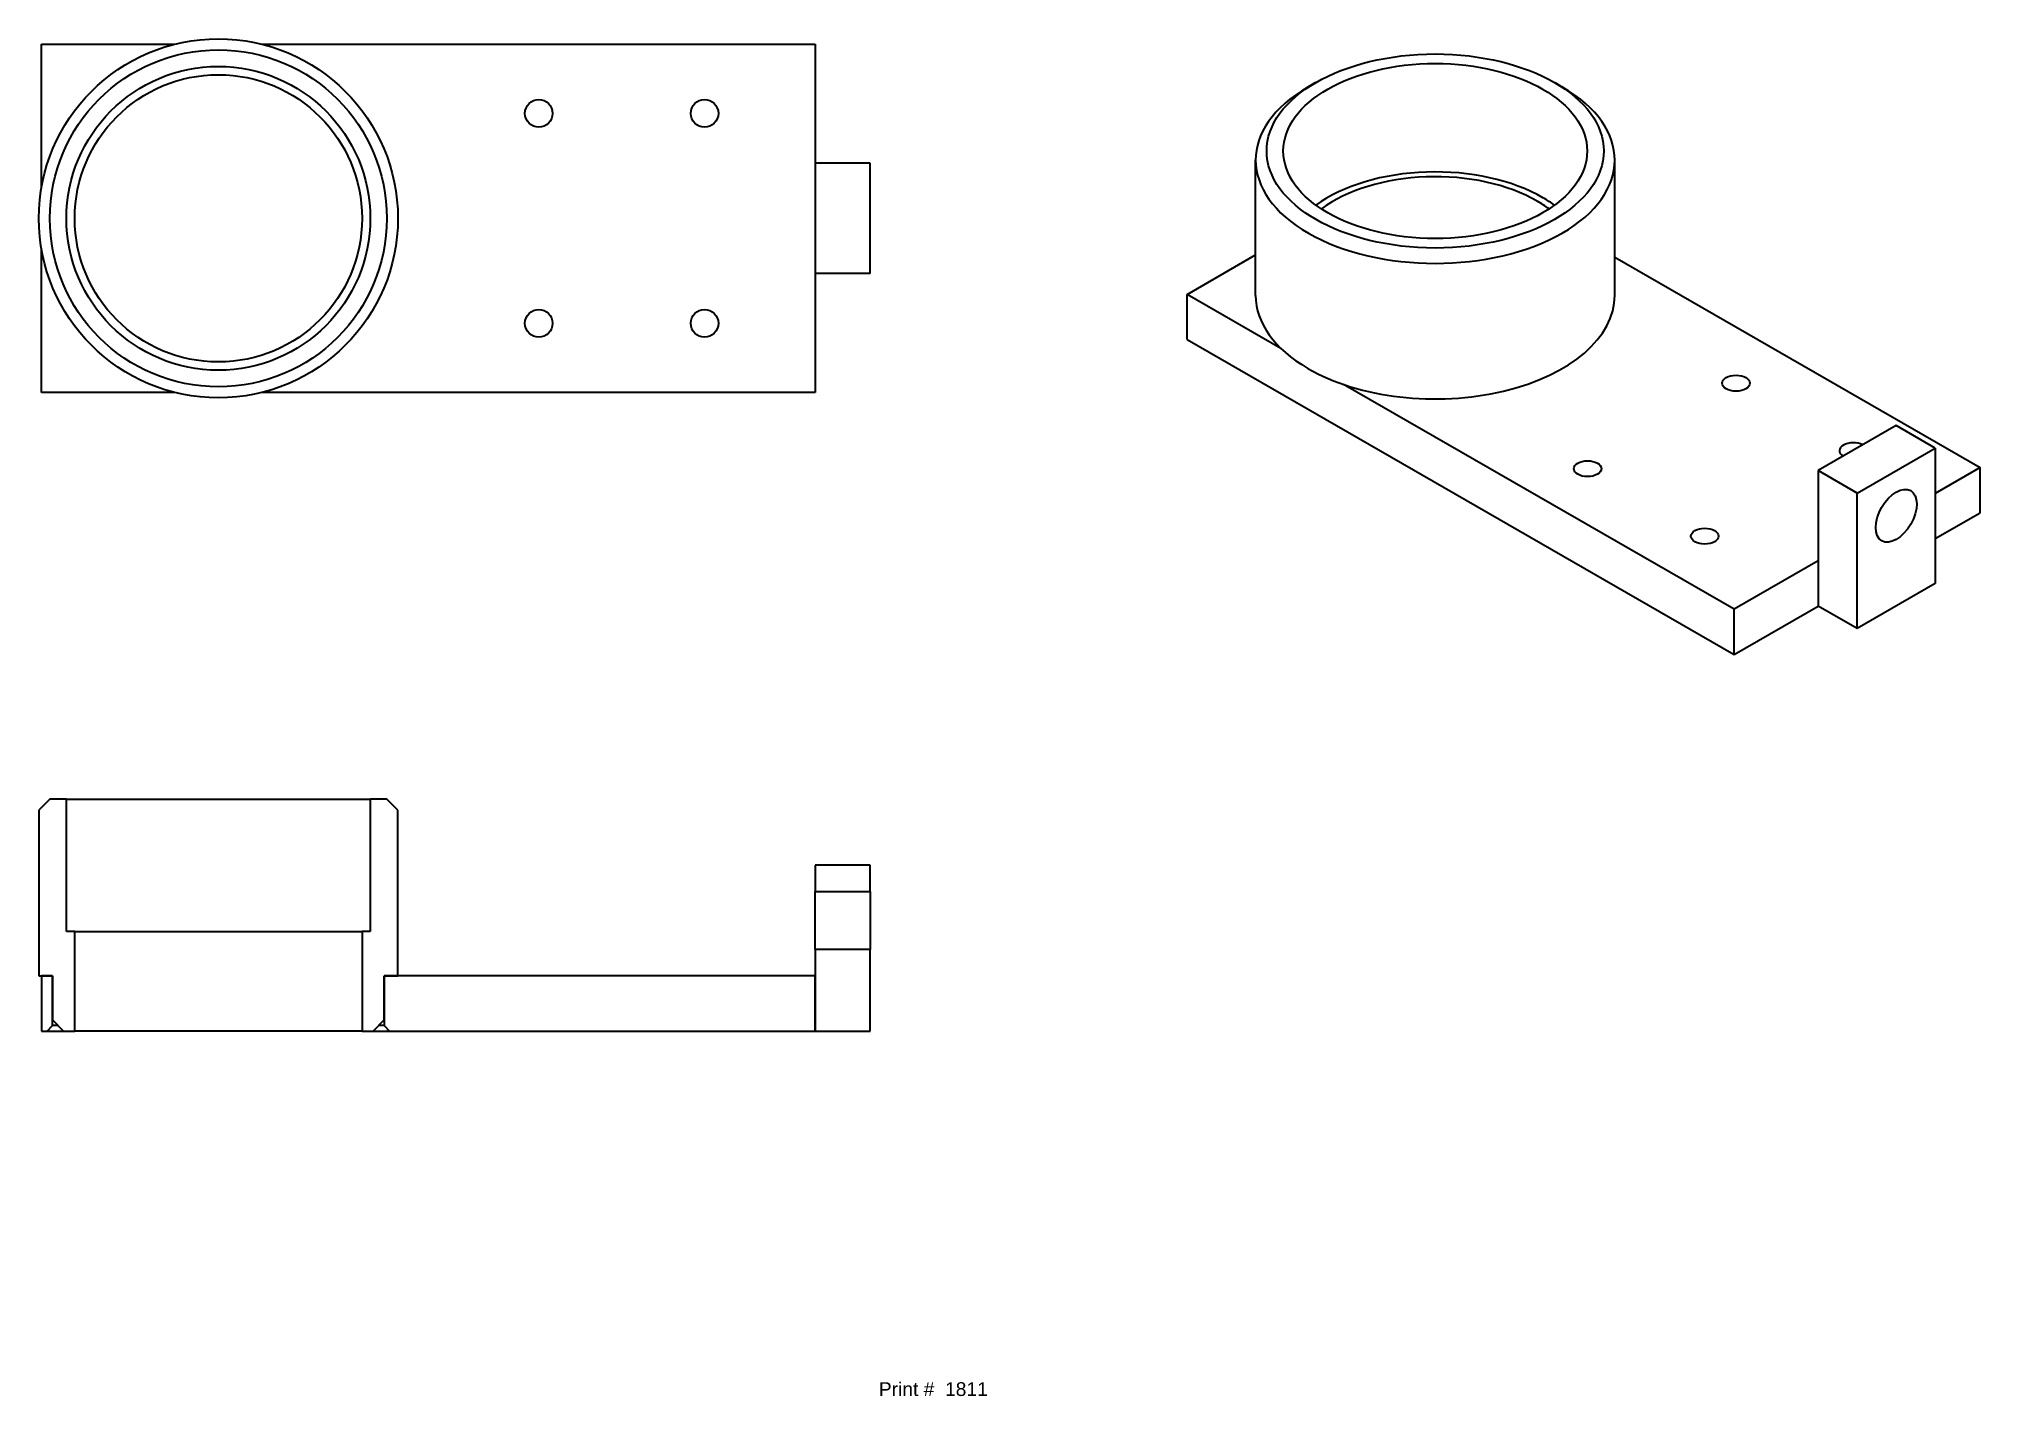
# Model space of a CAD drawing. Header units: millimetres. Extents: x 50 to 401, y 13 to 259.
import ezdxf

# ---------------------------------------------------------------- set-up
doc = ezdxf.new("R2010")
doc.units = ezdxf.units.MM
for name, color, linetype, lineweight in [('Symbols', 7, 'Continuous', 25), ('Text', 5, 'Continuous', 25), ('Visible Edges', 7, 'Continuous', 50)]:
    doc.layers.add(name, color=color, linetype=linetype, lineweight=lineweight)
doc.styles.add('Current-ISO', font='ARIAL.TTF')

# ---------------------------------------------------------------- blocks, each defined once
blk = doc.blocks.new('Print#', base_point=(211.58, 16.44))
at = {"layer": 'Text', "color": 179, "lineweight": 5, "insert": (201.72, 15.15), "char_height": 2.4892, "attachment_point": 7, "line_spacing_factor": 0.860186, "style": 'Current-ISO'}
blk.add_mtext('Print #  1811', dxfattribs=at)

msp = doc.modelspace()

# ---------------------------------------------------------------- linework, layer by layer
at = {"layer": 'Visible Edges', "linetype": 'Continuous', "lineweight": 35}
for p, q in [((50.17, 257.65), (74.17, 257.65)), ((50.17, 231.83), (50.17, 257.65)), ((90.17, 257.65), (190.17, 257.65)), ((190.17, 257.65), (190.17, 236.15)), ((280.77, 250.72), (279.35, 249.89)), ((324.07, 250.72), (325.49, 249.89)), ((190.17, 236.15), (190.17, 216.15)), ((200.17, 236.15), (190.17, 236.15)), ((200.17, 216.15), (200.17, 236.15)), ((269.92, 212.18), (269.92, 236.71)), ((334.92, 212.18), (334.92, 236.71)), ((50.17, 194.65), (50.17, 220.47)), ((257.52, 212.39), (269.92, 219.53)), ((334.92, 219.12), (401.06, 181.03)), ((200.17, 216.15), (190.17, 216.15)), ((190.17, 216.15), (190.17, 194.65)), ((257.52, 204.21), (257.52, 212.39)), ((274.49, 202.61), (257.52, 212.39)), ((257.52, 204.21), (356.51, 147.2)), ((74.17, 194.65), (50.17, 194.65)), ((190.17, 194.65), (90.17, 194.65)), ((356.51, 155.38), (285.8, 196.1)), ((385.86, 188.63), (371.71, 180.48)), ((392.93, 184.56), (385.86, 188.63)), ((378.79, 176.41), (392.93, 184.56)), ((392.93, 184.56), (392.93, 160.03)), ((371.71, 180.48), (371.71, 155.96)), ((378.79, 176.41), (371.71, 180.48)), ((401.06, 181.03), (392.93, 176.35)), ((401.06, 172.86), (401.06, 181.03)), ((378.79, 151.89), (378.79, 176.41)), ((392.93, 168.17), (401.06, 172.86)), ((371.71, 164.13), (356.51, 155.38)), ((392.93, 160.03), (378.79, 151.89)), ((356.51, 147.2), (371.71, 155.96)), ((356.51, 147.2), (356.51, 155.38)), ((378.79, 151.89), (371.71, 155.96)), ((51.67, 121.03), (49.67, 119.03)), ((54.67, 121.03), (51.67, 121.03)), ((54.67, 121.03), (109.67, 121.03)), ((54.67, 97.03), (54.67, 121.03)), ((109.67, 121.03), (109.67, 97.03)), ((112.67, 121.03), (109.67, 121.03)), ((114.67, 119.03), (112.67, 121.03)), ((49.67, 119.03), (49.67, 89.03)), ((114.67, 89.03), (114.67, 119.03)), ((190.17, 109.03), (190.17, 104.28)), ((200.17, 109.03), (190.17, 109.03)), ((200.17, 104.28), (200.17, 109.03)), ((190.17, 93.78), (190.17, 104.28)), ((190.17, 104.28), (200.17, 104.28)), ((200.17, 104.28), (200.17, 93.78)), ((56.17, 97.03), (54.67, 97.03)), ((56.17, 97.03), (108.17, 97.03)), ((56.17, 79.03), (56.17, 97.03)), ((108.17, 97.03), (108.17, 79.03)), ((109.67, 97.03), (108.17, 97.03)), ((190.17, 93.78), (190.17, 79.03)), ((200.17, 93.78), (190.17, 93.78)), ((200.17, 79.03), (200.17, 93.78)), ((49.67, 89.03), (52.17, 89.03)), ((50.17, 89.03), (50.17, 79.03)), ((52.17, 89.03), (50.17, 89.03)), ((52.17, 89.03), (52.17, 81.03)), ((52.17, 80.03), (52.17, 89.03)), ((112.17, 89.03), (114.67, 89.03)), ((112.17, 81.03), (112.17, 89.03)), ((112.17, 89.03), (112.17, 80.03)), ((190.17, 89.03), (112.17, 89.03)), ((190.17, 79.03), (190.17, 89.03)), ((52.17, 81.03), (54.17, 79.03)), ((110.17, 79.03), (112.17, 81.03)), ((50.17, 79.03), (51.17, 79.03)), ((51.17, 79.03), (52.17, 80.03)), ((51.17, 79.03), (54.17, 79.03)), ((53.17, 80.03), (52.17, 80.03)), ((54.17, 79.03), (56.17, 79.03)), ((108.17, 79.03), (56.17, 79.03)), ((108.17, 79.03), (110.17, 79.03)), ((110.17, 79.03), (113.17, 79.03)), ((112.17, 80.03), (111.17, 80.03)), ((112.17, 80.03), (113.17, 79.03)), ((113.17, 79.03), (190.17, 79.03)), ((190.17, 79.03), (200.17, 79.03))]:
    msp.add_line(p, q, dxfattribs=at).dxf.unprotected_set("ltscale", 0)
for centre, radius in [((82.17, 226.15), 32.5), ((82.17, 226.15), 30.5), ((82.17, 226.15), 27.5), ((82.17, 226.15), 26), ((140.17, 245.15), 2.5), ((170.17, 245.15), 2.5), ((140.17, 207.15), 2.5), ((170.17, 207.15), 2.5)]:
    msp.add_circle(centre, radius, dxfattribs=at).dxf.unprotected_set("ltscale", 0)
for centre, major_axis, ratio in [((302.42, 238.34), (-30.5, 0), 0.575862), ((302.42, 238.34), (-27.5, 0), 0.575862), ((356.87, 196.3), (-2.5, 0), 0.575862), ((330, 180.83), (-2.5, 0), 0.575862), ((385.86, 172.31), (2.62, 4.55), 0.578093), ((351.21, 168.61), (-2.5, 0), 0.575862)]:
    msp.add_ellipse(centre, major_axis=major_axis, ratio=ratio, dxfattribs=at).dxf.unprotected_set("ltscale", 0)
for centre, major_axis, start_param, end_param in [((302.42, 236.71), (-32.5, 0), 5.50164, 10.206324), ((302.42, 218.72), (-27.5, 0), 3.923627, 5.615076), ((302.42, 218.72), (26, 0), 0.782035, 2.485596), ((302.42, 218.72), (26, 0), 0.655997, 0.782035), ((302.42, 218.72), (-27.5, 0), 3.809702, 3.923627), ((302.42, 212.18), (-32.5, 0), 0, 0.782035), ((302.42, 212.18), (32.5, 0), 3.923627, 6.283185), ((378.08, 184.09), (-2.5, 0), 5.497787, 7.037579), ((378.08, 184.09), (2.5, 0), 0.816402, 2.356194)]:
    msp.add_ellipse(centre, major_axis=major_axis, ratio=0.575862, start_param=start_param, end_param=end_param, dxfattribs=at).dxf.unprotected_set("ltscale", 0)

# ---------------------------------------------------------------- block references
at = {"layer": 'Symbols'}
msp.add_blockref('Print#', (211.58, 14.22), dxfattribs=at)

doc.saveas('drawing.dxf')
